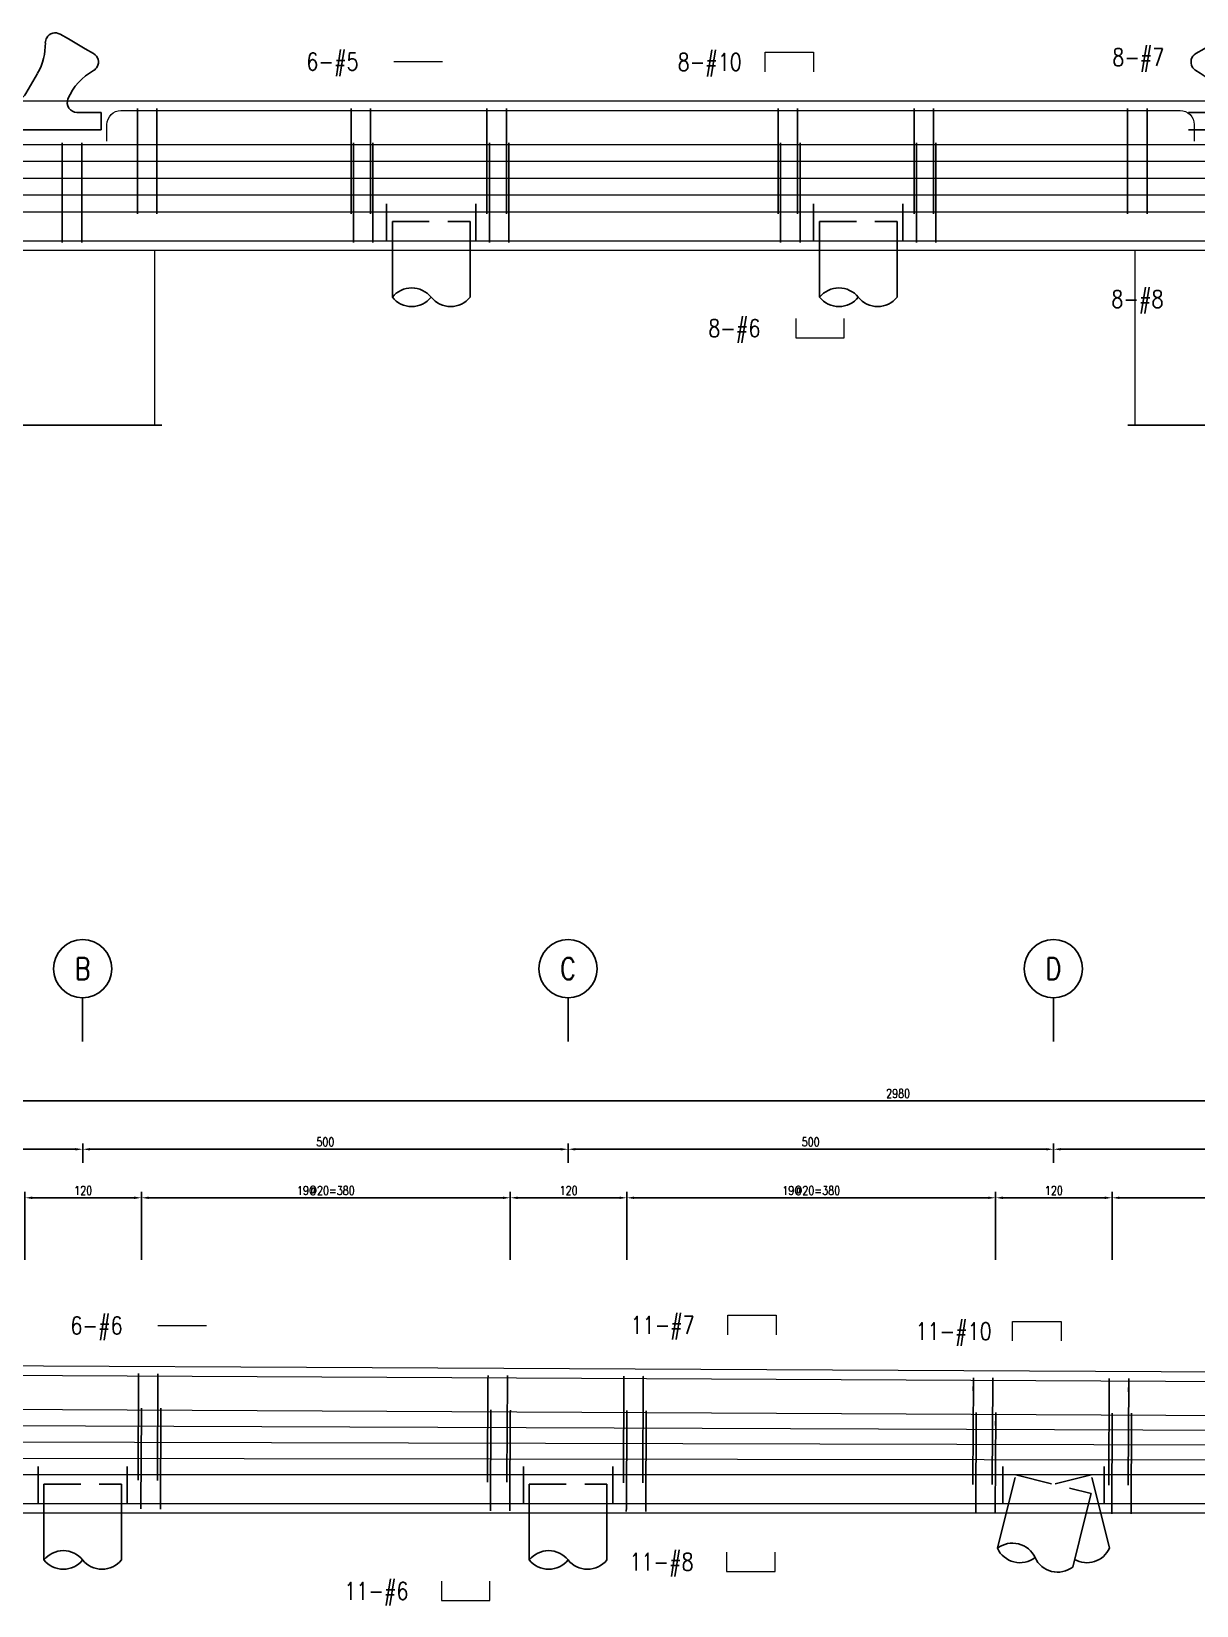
# Model space of a CAD drawing. Extents: x -4754 to 4976, y -19960 to 3841.
# Drawn here: x 332 to 1532, y -7895 to -6273 of the extents above; entities that cross this region are included whole.
import ezdxf
from ezdxf.enums import TextEntityAlignment as Align

# ---------------------------------------------------------------- set-up
doc = ezdxf.new("R2010")
doc.units = 0
doc.header["$LTSCALE"] = 3
doc.linetypes.add('DASHED', pattern=[19.05, 12.7, -6.35])
doc.layers.get('0').update_dxf_attribs({"linetype": 'CONTINUOUS'})
doc.layers.add('HB_0', color=7, linetype='CONTINUOUS', transparency=0.5)
for name, color, linetype in [('HB_DIM', 1, 'CONTINUOUS'), ('HB_TXT_CTEXT', 2, 'CONTINUOUS'), ('鋼筋', 3, 'CONTINUOUS')]:
    doc.layers.add(name, color=color, linetype=linetype)
doc.styles.get("Standard").update_dxf_attribs({"font": 'ROMANS.shx', "width": 0.8, "bigfont": 'chineset.shx'})
doc.dimstyles.new('30', dxfattribs={"dimscale": 3, "dimtxt": 3, "dimasz": 2.5, "dimexe": 2, "dimexo": 2, "dimgap": 1, "dimtad": 1, "dimdsep": 46, "dimtxsty": 'Standard', "dimcen": 0, "dimclrd": 256, "dimclre": 256, "dimclrt": 2, "dimadec": 0, "dimazin": 0, "dimtfac": 1, "dimtix": 1, "dimtmove": 2, "dimatfit": 3, "dimfxl": 1, "dimtolj": 1, "dimtzin": 0, "dimarcsym": 0})

# ---------------------------------------------------------------- blocks, each defined once
blk = doc.blocks.new('fender_bottom')
at = {"color": 1, "linetype": 'Continuous'}
blk.add_lwpolyline([(162.5, 0), (12.5, 0, 0.529473), (6.7, -8.6), (-6.7, 8.6, -0.532815), (-12.5, 0), (-162.5, 0)], format="xyb", dxfattribs=at)
blk = doc.blocks.new('fender_top_longitude')
at = {"color": 7, "linetype": 'Continuous'}
for p, q in [((-57.7, 98.7), (-66.3, 93.7)), ((66.3, 93.7), (57.7, 98.7)), ((-92.3, 78.7), (-83.7, 83.7)), ((-83.7, 83.7), (-66.3, 93.7)), ((83.7, 83.7), (66.3, 93.7)), ((92.3, 78.7), (83.7, 83.7)), ((-22.4, 37.5), (-34.4, 58.3)), ((34.4, 58.3), (22.4, 37.5)), ((-100, 18), (-75.1, 18)), ((0, 30), (-9.4, 30)), ((9.4, 30), (0, 30)), ((100, 18), (75.1, 18)), ((100, 0), (100, 18)), ((-35, 0), (-100, 0)), ((-35, 0), (35, 0)), ((35, 0), (100, 0))]:
    blk.add_line(p, q, dxfattribs=at)
for centre, radius, start, end in [((-52.7, 90), 10, 30, 120), ((52.7, 90), 10, 60, 150), ((-53.2, 89.6), 10.7, 1.3853, 30.3798), ((17.4, 88.6), 60, 178.7643, 210.2362), ((-17.4, 88.6), 60, 329.7638, 1.2357), ((53.2, 89.6), 10.7, 149.6202, 178.6147), ((-87.3, 70), 10, 120, 210), ((-86.7, 70.3), 10.7, 209.6202, 238.6147), ((87.3, 70), 10, 330, 60), ((86.7, 70.3), 10.7, 301.3853, 330.3798), ((-121.1, 8.6), 60, 22.8745, 61.2357), ((121.1, 8.6), 60, 118.7643, 157.1255), ((-9.4, 45), 15, 210, 270), ((9.4, 45), 15, 270, 330), ((-75.1, 28), 10, 270, 22.8745), ((75.1, 28), 10, 157.1255, 270)]:
    blk.add_arc(centre, radius, start, end, dxfattribs=at)
blk = doc.blocks.new('pile_vertical')
at = {"color": 252, "linetype": 'DASHED'}
for p, q in [((-46, 10), (-46, 50)), ((46, 10), (46, 50))]:
    blk.add_line(p, q, dxfattribs=at)
at = {"linetype": 'Continuous'}
for p, q in [((-40, -48.1), (-40, 0)), ((40, -48.1), (40, 0))]:
    blk.add_line(p, q, dxfattribs=at)
at = {"color": 252, "linetype": 'DASHED'}
blk.add_lwpolyline([(-40, 0), (-40, 30), (40, 30), (40, 0)], dxfattribs=at)
at = {"linetype": 'Continuous'}
for points in [[(-40, -48.1, -0.48), (0, -48.1, 0.48), (40, -48.1, 0.48)], [(-40, -48.1, 0.48), (0, -48.1, 0.48)]]:
    blk.add_lwpolyline(points, format="xyb", dxfattribs=at)
blk = doc.blocks.new('pile_racked_Transverse')
at = {"layer": 'HB_0', "color": 252, "linetype": 'DASHED'}
for p, q in [((-52.2, 10), (-52.2, 50)), ((52.2, 10), (52.2, 50))]:
    blk.add_line(p, q, dxfattribs=at)
at = {"layer": 'HB_0', "linetype": 'Continuous'}
for p, q in [((-57.7, -36), (-48.7, 0)), ((19.9, -55.4), (33.7, 0)), ((57.7, -36), (48.7, 0))]:
    blk.add_line(p, q, dxfattribs=at)
at = {"layer": 'HB_0', "color": 252, "linetype": 'DASHED'}
for points in [[(-48.7, 0), (-38.8, 39.7), (38.8, 20.3), (33.7, 0)], [(48.7, 0), (38.8, 39.7), (0, 30)]]:
    blk.add_lwpolyline(points, dxfattribs=at)
at = {"layer": 'HB_0', "linetype": 'Continuous'}
for points in [[(-57.7, -36, -0.48), (-18.9, -45.7, 0.48), (19.9, -55.4, 0.48)], [(-57.7, -36, 0.48), (-18.9, -45.7, 0.48)], [(57.7, -36, -0.439137), (21.8, -47.6, -0.439137)]]:
    blk.add_lwpolyline(points, format="xyb", dxfattribs=at)
blk = doc.blocks.new('line_guide')
at = {"color": 4, "linetype": 'Continuous'}
blk.add_line((0, 0), (0, -45), dxfattribs=at)
blk.add_circle((0, 30), 30, dxfattribs=at)
at = {"color": 4, "linetype": 'Continuous', "width": 0.8}
blk.add_attdef('A', text='', height=22.5, dxfattribs=at).set_placement((0, 30), align=Align.MIDDLE)
blk = doc.blocks.new('*D273')
at = {"layer": 'HB_DIM', "linetype": 'Continuous', "lineweight": -2}
for p, q in [((325.1, -7538.8), (325.1, -7468.8)), ((332.6, -7474.8), (437.6, -7474.8)), ((445.1, -7538.8), (445.1, -7468.8))]:
    blk.add_line(p, q, dxfattribs=at)
at = {"layer": 'HB_DIM'}
for points in [[(332.6, -7473.6), (332.6, -7476.1), (325.1, -7474.8)], [(437.6, -7476.1), (437.6, -7473.6), (445.1, -7474.8)]]:
    blk.add_solid(points, dxfattribs=at)
at = {"layer": 'HB_DIM', "color": 2, "linetype": 'Continuous', "insert": (385.1, -7467.3), "char_height": 9, "attachment_point": 5, "rotation": 0}
blk.add_mtext('\\A1;120', dxfattribs=at)
blk = doc.blocks.new('*D274')
at = {"layer": 'HB_DIM', "linetype": 'Continuous', "lineweight": -2}
for p, q in [((445.1, -7538.8), (445.1, -7468.8)), ((452.6, -7474.8), (817.6, -7474.8)), ((825.1, -7538.8), (825.1, -7468.8))]:
    blk.add_line(p, q, dxfattribs=at)
at = {"layer": 'HB_DIM'}
for points in [[(452.6, -7473.6), (452.6, -7476.1), (445.1, -7474.8)], [(817.6, -7476.1), (817.6, -7473.6), (825.1, -7474.8)]]:
    blk.add_solid(points, dxfattribs=at)
at = {"layer": 'HB_DIM', "color": 2, "linetype": 'Continuous', "insert": (635.1, -7467.3), "char_height": 9, "attachment_point": 5, "rotation": 0}
blk.add_mtext('\\A1;19@20=380', dxfattribs=at)
blk = doc.blocks.new('*D275')
at = {"layer": 'HB_DIM', "linetype": 'Continuous', "lineweight": -2}
for p, q in [((825.1, -7538.8), (825.1, -7468.8)), ((832.6, -7474.8), (937.6, -7474.8)), ((945.1, -7538.8), (945.1, -7468.8))]:
    blk.add_line(p, q, dxfattribs=at)
at = {"layer": 'HB_DIM'}
for points in [[(832.6, -7473.6), (832.6, -7476.1), (825.1, -7474.8)], [(937.6, -7476.1), (937.6, -7473.6), (945.1, -7474.8)]]:
    blk.add_solid(points, dxfattribs=at)
at = {"layer": 'HB_DIM', "color": 2, "linetype": 'Continuous', "insert": (885.1, -7467.3), "char_height": 9, "attachment_point": 5, "rotation": 0}
blk.add_mtext('\\A1;120', dxfattribs=at)
blk = doc.blocks.new('*D276')
at = {"layer": 'HB_DIM', "linetype": 'Continuous', "lineweight": -2}
for p, q in [((945.1, -7538.8), (945.1, -7468.8)), ((952.6, -7474.8), (1317.5, -7474.8)), ((1325, -7538.8), (1325, -7468.8))]:
    blk.add_line(p, q, dxfattribs=at)
at = {"layer": 'HB_DIM'}
for points in [[(952.6, -7473.6), (952.6, -7476.1), (945.1, -7474.8)], [(1317.5, -7476.1), (1317.5, -7473.6), (1325, -7474.8)]]:
    blk.add_solid(points, dxfattribs=at)
at = {"layer": 'HB_DIM', "color": 2, "linetype": 'Continuous', "insert": (1135.1, -7467.3), "char_height": 9, "attachment_point": 5, "rotation": 0}
blk.add_mtext('\\A1;19@20=380', dxfattribs=at)
blk = doc.blocks.new('*D277')
at = {"layer": 'HB_DIM', "linetype": 'Continuous', "lineweight": -2}
for p, q in [((1325, -7538.8), (1325, -7468.8)), ((1332.5, -7474.8), (1437.5, -7474.8)), ((1445, -7538.8), (1445, -7468.8))]:
    blk.add_line(p, q, dxfattribs=at)
at = {"layer": 'HB_DIM'}
for points in [[(1332.5, -7473.6), (1332.5, -7476.1), (1325, -7474.8)], [(1437.5, -7476.1), (1437.5, -7473.6), (1445, -7474.8)]]:
    blk.add_solid(points, dxfattribs=at)
at = {"layer": 'HB_DIM', "color": 2, "linetype": 'Continuous', "insert": (1385, -7467.3), "char_height": 9, "attachment_point": 5, "rotation": 0}
blk.add_mtext('\\A1;120', dxfattribs=at)
blk = doc.blocks.new('*D278')
at = {"layer": 'HB_DIM', "linetype": 'Continuous', "lineweight": -2}
for p, q in [((1445, -7538.8), (1445, -7468.8)), ((1452.5, -7474.8), (1817.5, -7474.8)), ((1825, -7538.8), (1825, -7468.8))]:
    blk.add_line(p, q, dxfattribs=at)
at = {"layer": 'HB_DIM'}
for points in [[(1452.5, -7473.6), (1452.5, -7476.1), (1445, -7474.8)], [(1817.5, -7476.1), (1817.5, -7473.6), (1825, -7474.8)]]:
    blk.add_solid(points, dxfattribs=at)
at = {"layer": 'HB_DIM', "color": 2, "linetype": 'Continuous', "insert": (1635, -7467.3), "char_height": 9, "attachment_point": 5, "rotation": 0}
blk.add_mtext('\\A1;19@20=380', dxfattribs=at)
blk = doc.blocks.new('*D284')
at = {"layer": 'HB_DIM', "linetype": 'Continuous', "lineweight": -2}
for p, q in [((-265.4, -7538.8), (-265.4, -7368.8)), ((-257.9, -7374.8), (2707.1, -7374.8)), ((2714.6, -7553.8), (2714.6, -7368.8))]:
    blk.add_line(p, q, dxfattribs=at)
at = {"layer": 'HB_DIM'}
for points in [[(-257.9, -7373.6), (-257.9, -7376.1), (-265.4, -7374.8)], [(2707.1, -7376.1), (2707.1, -7373.6), (2714.6, -7374.8)]]:
    blk.add_solid(points, dxfattribs=at)
at = {"layer": 'HB_DIM', "color": 2, "linetype": 'Continuous', "insert": (1224.6, -7367.3), "char_height": 9, "attachment_point": 5, "rotation": 0}
blk.add_mtext('\\A1;2980', dxfattribs=at)
blk = doc.blocks.new('*D286')
at = {"layer": 'HB_DIM', "linetype": 'Continuous', "lineweight": -2}
for p, q in [((-115.4, -7438.8), (-115.4, -7418.8)), ((-107.9, -7424.8), (377.1, -7424.8)), ((384.6, -7438.8), (384.6, -7418.8))]:
    blk.add_line(p, q, dxfattribs=at)
at = {"layer": 'HB_DIM'}
for points in [[(-107.9, -7423.6), (-107.9, -7426.1), (-115.4, -7424.8)], [(377.1, -7426.1), (377.1, -7423.6), (384.6, -7424.8)]]:
    blk.add_solid(points, dxfattribs=at)
at = {"layer": 'HB_DIM', "color": 2, "linetype": 'Continuous', "insert": (134.6, -7417.3), "char_height": 9, "attachment_point": 5, "rotation": 0}
blk.add_mtext('\\A1;500', dxfattribs=at)
blk = doc.blocks.new('*D287')
at = {"layer": 'HB_DIM', "linetype": 'Continuous', "lineweight": -2}
for p, q in [((384.6, -7438.8), (384.6, -7418.8)), ((392.1, -7424.8), (877.1, -7424.8)), ((884.6, -7438.8), (884.6, -7418.8))]:
    blk.add_line(p, q, dxfattribs=at)
at = {"layer": 'HB_DIM'}
for points in [[(392.1, -7423.6), (392.1, -7426.1), (384.6, -7424.8)], [(877.1, -7426.1), (877.1, -7423.6), (884.6, -7424.8)]]:
    blk.add_solid(points, dxfattribs=at)
at = {"layer": 'HB_DIM', "color": 2, "linetype": 'Continuous', "insert": (634.6, -7417.3), "char_height": 9, "attachment_point": 5, "rotation": 0}
blk.add_mtext('\\A1;500', dxfattribs=at)
blk = doc.blocks.new('*D288')
at = {"layer": 'HB_DIM', "linetype": 'Continuous', "lineweight": -2}
for p, q in [((884.6, -7438.8), (884.6, -7418.8)), ((892.1, -7424.8), (1377.1, -7424.8)), ((1384.6, -7438.8), (1384.6, -7418.8))]:
    blk.add_line(p, q, dxfattribs=at)
at = {"layer": 'HB_DIM'}
for points in [[(892.1, -7423.6), (892.1, -7426.1), (884.6, -7424.8)], [(1377.1, -7426.1), (1377.1, -7423.6), (1384.6, -7424.8)]]:
    blk.add_solid(points, dxfattribs=at)
at = {"layer": 'HB_DIM', "color": 2, "linetype": 'Continuous', "insert": (1134.6, -7417.3), "char_height": 9, "attachment_point": 5, "rotation": 0}
blk.add_mtext('\\A1;500', dxfattribs=at)
blk = doc.blocks.new('*D289')
at = {"layer": 'HB_DIM', "linetype": 'Continuous', "lineweight": -2}
for p, q in [((1384.6, -7438.8), (1384.6, -7418.8)), ((1392.1, -7424.8), (1877.1, -7424.8)), ((1884.6, -7438.8), (1884.6, -7418.8))]:
    blk.add_line(p, q, dxfattribs=at)
at = {"layer": 'HB_DIM'}
for points in [[(1392.1, -7423.6), (1392.1, -7426.1), (1384.6, -7424.8)], [(1877.1, -7426.1), (1877.1, -7423.6), (1884.6, -7424.8)]]:
    blk.add_solid(points, dxfattribs=at)
at = {"layer": 'HB_DIM', "color": 2, "linetype": 'Continuous', "insert": (1634.6, -7417.3), "char_height": 9, "attachment_point": 5, "rotation": 0}
blk.add_mtext('\\A1;500', dxfattribs=at)

msp = doc.modelspace()

# ---------------------------------------------------------------- linework, layer by layer
at = {"layer": 'HB_0', "lineweight": 5}
for p, q in [((458.573, -6499.047), (458.573, -6679.047)), ((1468.573, -6499.047), (1468.573, -6679.047))]:
    msp.add_line(p, q, dxfattribs=at)
for points in [[(-265.427, -6499.047), (-265.427, -6344.802), (3931.573, -6344.802), (3931.573, -6499.047), (-265.427, -6499.047)], [(-265.427, -7799.802), (-265.427, -7644.802), (2714.573, -7659.802), (2714.573, -7799.802), (-265.427, -7799.802)]]:
    msp.add_lwpolyline(points, dxfattribs=at)
at = {"layer": 'HB_DIM', "color": 1, "linetype": 'Continuous'}
for points in [[(587.173, -6424.424, 0, 1.25, 0), (587.173, -6409.424, 0, 0, 0), (587.173, -6304.424, 0, 0, 0), (605.173, -6304.424, 0, 0, 0)], [(587.173, -6441.735, 0, 1.25, 0), (587.173, -6426.735, 0, 0, 0), (587.173, -6304.424, 0, 0, 0), (605.173, -6304.424, 0, 0, 0)], [(587.173, -6407.113, 0, 1.25, 0), (587.173, -6392.113, 0, 0, 0), (587.173, -6304.424, 0, 0, 0), (605.173, -6304.424, 0, 0, 0)], [(969.573, -6354.802, 0, 1.25, 0), (969.573, -6339.802, 0, 0, 0), (969.573, -6304.802, 0, 0, 0), (987.573, -6304.802, 0, 0, 0)], [(1417.327, -6389.802, 0, 1.25, 0), (1417.327, -6374.802, 0, 0, 0), (1417.327, -6299.802, 0, 0, 0), (1435.327, -6299.802, 0, 0, 0)], [(1416.351, -6459.047, 0, 1.25, 0), (1416.351, -6474.047, 0, 0, 0), (1416.351, -6549.047, 0, 0, 0), (1434.351, -6549.047, 0, 0, 0)], [(1001.147, -6489.047, 0, 1.25, 0), (1001.147, -6504.047, 0, 0, 0), (1001.147, -6579.047, 0, 0, 0), (1019.147, -6579.047, 0, 0, 0)], [(344.142, -7726.359, 0, 1.25, 0), (344.142, -7711.359, 0, 0, 0), (344.142, -7606.359, 0, 0, 0), (362.142, -7606.359, 0, 0, 0)], [(344.142, -7743.104, 0, 1.25, 0), (344.142, -7728.104, 0, 0, 0), (344.142, -7606.359, 0, 0, 0), (362.142, -7606.359, 0, 0, 0)], [(344.142, -7709.614, 0, 1.25, 0), (344.142, -7694.614, 0, 0, 0), (344.142, -7606.359, 0, 0, 0), (362.142, -7606.359, 0, 0, 0)], [(931.051, -7695.823, 0, 1.25, 0), (931.051, -7680.823, 0, 0, 0), (931.051, -7605.823, 0, 0, 0), (949.051, -7605.823, 0, 0, 0)], [(1224.523, -7662.301, 0, 1.25, 0), (1224.523, -7647.301, 0, 0, 0), (1224.523, -7612.301, 0, 0, 0), (1242.523, -7612.301, 0, 0, 0)], [(929.798, -7759.808, 0, 1.25, 0), (929.798, -7774.808, 0, 0, 0), (929.798, -7849.808, 0, 0, 0), (947.798, -7849.808, 0, 0, 0)], [(636.132, -7789.826, 0, 1.25, 0), (636.132, -7804.826, 0, 0, 0), (636.132, -7879.826, 0, 0, 0), (654.132, -7879.826, 0, 0, 0)]]:
    msp.add_lwpolyline(points, format="xyseb", dxfattribs=at)
at = {"layer": 'HB_TXT_CTEXT', "lineweight": 5}
for p, q in [((705.173, -6304.424, 50), (755.173, -6304.424, 50)), ((462.142, -7606.359, 84.5), (512.142, -7606.359, 84.5))]:
    msp.add_line(p, q, dxfattribs=at)
for points in [[(1087.573, -6314.802, -38), (1087.573, -6294.802, -38), (1137.573, -6294.802, -38), (1137.573, -6314.802, -38)], [(1119.147, -6569.047, -50), (1119.147, -6589.047, -50), (1169.147, -6589.047, -50), (1169.147, -6569.047, -50)], [(1049.051, -7615.823, -84.5), (1049.051, -7595.823, -84.5), (1099.051, -7595.823, -84.5), (1099.051, -7615.823, -84.5)], [(1342.523, -7622.301, -84.5), (1342.523, -7602.301, -84.5), (1392.523, -7602.301, -84.5), (1392.523, -7622.301, -84.5)], [(1047.798, -7839.808, -84.5), (1047.798, -7859.808, -84.5), (1097.798, -7859.808, -84.5), (1097.798, -7839.808, -84.5)], [(754.132, -7869.826, -84.5), (754.132, -7889.826, -84.5), (804.132, -7889.826, -84.5), (804.132, -7869.826, -84.5)]]:
    msp.add_polyline3d(points, dxfattribs=at)
at = {"layer": '鋼筋', "lineweight": 5}
for p, q in [((424.063, -6354.802, -38), (1515.083, -6354.802, -38)), ((424.063, -6354.802, -27.143), (1515.083, -6354.802, -27.143)), ((424.063, -6354.802, -16.286), (1515.083, -6354.802, -16.286)), ((424.063, -6354.802, -5.429), (1515.083, -6354.802, -5.429)), ((424.063, -6354.802, 5.429), (1515.083, -6354.802, 5.429)), ((424.063, -6354.802, 16.286), (1515.083, -6354.802, 16.286)), ((424.063, -6354.802, 27.143), (1515.083, -6354.802, 27.143)), ((424.063, -6354.802, 38), (1515.083, -6354.802, 38)), ((441.033, -6363.352, 33.895), (441.033, -6355.732, 33.895)), ((441.033, -6355.732, 40.245), (441.033, -6458.117, 40.245)), ((441.033, -6458.117, -40.245), (441.033, -6355.732, -40.245)), ((441.033, -6355.732, -33.895), (441.033, -6363.352, -33.895)), ((461.033, -6363.352, 33.895), (461.033, -6355.732, 33.895)), ((461.033, -6355.732, 40.245), (461.033, -6458.117, 40.245)), ((461.033, -6458.117, -40.245), (461.033, -6355.732, -40.245)), ((461.033, -6355.732, -33.895), (461.033, -6363.352, -33.895)), ((661.033, -6363.352, 33.895), (661.033, -6355.732, 33.895)), ((661.033, -6355.732, 40.245), (661.033, -6458.117, 40.245)), ((661.033, -6458.117, -40.245), (661.033, -6355.732, -40.245)), ((661.033, -6355.732, -33.895), (661.033, -6363.352, -33.895)), ((681.033, -6363.352, 33.895), (681.033, -6355.732, 33.895)), ((681.033, -6355.732, 40.245), (681.033, -6458.117, 40.245)), ((681.033, -6458.117, -40.245), (681.033, -6355.732, -40.245)), ((681.033, -6355.732, -33.895), (681.033, -6363.352, -33.895)), ((801.033, -6363.352, 33.895), (801.033, -6355.732, 33.895)), ((801.033, -6355.732, 40.245), (801.033, -6458.117, 40.245)), ((801.033, -6458.117, -40.245), (801.033, -6355.732, -40.245)), ((801.033, -6355.732, -33.895), (801.033, -6363.352, -33.895)), ((821.033, -6363.352, 33.895), (821.033, -6355.732, 33.895)), ((821.033, -6355.732, 40.245), (821.033, -6458.117, 40.245)), ((821.033, -6458.117, -40.245), (821.033, -6355.732, -40.245)), ((821.033, -6355.732, -33.895), (821.033, -6363.352, -33.895)), ((1101.033, -6363.352, 33.895), (1101.033, -6355.732, 33.895)), ((1101.033, -6355.732, 40.245), (1101.033, -6458.117, 40.245)), ((1101.033, -6458.117, -40.245), (1101.033, -6355.732, -40.245)), ((1101.033, -6355.732, -33.895), (1101.033, -6363.352, -33.895)), ((1121.033, -6363.352, 33.895), (1121.033, -6355.732, 33.895)), ((1121.033, -6355.732, 40.245), (1121.033, -6458.117, 40.245)), ((1121.033, -6458.117, -40.245), (1121.033, -6355.732, -40.245)), ((1121.033, -6355.732, -33.895), (1121.033, -6363.352, -33.895)), ((1241.033, -6363.352, 33.895), (1241.033, -6355.732, 33.895)), ((1241.033, -6355.732, 40.245), (1241.033, -6458.117, 40.245)), ((1241.033, -6458.117, -40.245), (1241.033, -6355.732, -40.245)), ((1241.033, -6355.732, -33.895), (1241.033, -6363.352, -33.895)), ((1261.033, -6363.352, 33.895), (1261.033, -6355.732, 33.895)), ((1261.033, -6355.732, 40.245), (1261.033, -6458.117, 40.245)), ((1261.033, -6458.117, -40.245), (1261.033, -6355.732, -40.245)), ((1261.033, -6355.732, -33.895), (1261.033, -6363.352, -33.895)), ((1461.033, -6363.352, 33.895), (1461.033, -6355.732, 33.895)), ((1461.033, -6355.732, 40.245), (1461.033, -6458.117, 40.245)), ((1461.033, -6458.117, -40.245), (1461.033, -6355.732, -40.245)), ((1461.033, -6355.732, -33.895), (1461.033, -6363.352, -33.895)), ((1481.033, -6363.352, 33.895), (1481.033, -6355.732, 33.895)), ((1481.033, -6355.732, 40.245), (1481.033, -6458.117, 40.245)), ((1481.033, -6458.117, -40.245), (1481.033, -6355.732, -40.245)), ((1481.033, -6355.732, -33.895), (1481.033, -6363.352, -33.895)), ((409.573, -6386.412, -38), (409.573, -6369.292, -38)), ((409.573, -6386.412, -27.143), (409.573, -6369.292, -27.143)), ((409.573, -6386.412, -16.286), (409.573, -6369.292, -16.286)), ((409.573, -6386.412, -5.429), (409.573, -6369.292, -5.429)), ((409.573, -6386.412, 5.429), (409.573, -6369.292, 5.429)), ((409.573, -6386.412, 16.286), (409.573, -6369.292, 16.286)), ((409.573, -6386.412, 27.143), (409.573, -6369.292, 27.143)), ((409.573, -6386.412, 38), (409.573, -6369.292, 38)), ((1529.573, -6369.292, -38), (1529.573, -6386.412, -38)), ((1529.573, -6369.292, -27.143), (1529.573, -6386.412, -27.143)), ((1529.573, -6369.292, -16.286), (1529.573, -6386.412, -16.286)), ((1529.573, -6369.292, -5.429), (1529.573, -6386.412, -5.429)), ((1529.573, -6369.292, 5.429), (1529.573, -6386.412, 5.429)), ((1529.573, -6369.292, 16.286), (1529.573, -6386.412, 16.286)), ((1529.573, -6369.292, 27.143), (1529.573, -6386.412, 27.143)), ((1529.573, -6369.292, 38), (1529.573, -6386.412, 38)), ((-245.657, -6389.802, -50), (3911.803, -6389.802, -50)), ((-245.657, -6389.802, -35.714), (3911.803, -6389.802, -35.714)), ((-245.657, -6389.802, -21.429), (3911.803, -6389.802, -21.429)), ((-245.657, -6389.802, -7.143), (3911.803, -6389.802, -7.143)), ((-245.657, -6389.802, 7.143), (3911.803, -6389.802, 7.143)), ((-245.657, -6389.802, 21.429), (3911.803, -6389.802, 21.429)), ((-245.657, -6389.802, 35.714), (3911.803, -6389.802, 35.714)), ((-245.657, -6389.802, 50), (3911.803, -6389.802, 50)), ((363.573, -6398.852, 45.395), (363.573, -6391.232, 45.395)), ((363.573, -6391.232, 51.745), (363.573, -6487.617, 51.745)), ((363.573, -6487.617, -51.745), (363.573, -6391.232, -51.745)), ((363.573, -6391.232, -45.395), (363.573, -6398.852, -45.395)), ((383.573, -6398.852, 45.395), (383.573, -6391.232, 45.395)), ((383.573, -6391.232, 51.745), (383.573, -6487.617, 51.745)), ((383.573, -6487.617, -51.745), (383.573, -6391.232, -51.745)), ((383.573, -6391.232, -45.395), (383.573, -6398.852, -45.395)), ((663.573, -6398.852, 45.395), (663.573, -6391.232, 45.395)), ((663.573, -6391.232, 51.745), (663.573, -6487.617, 51.745)), ((663.573, -6487.617, -51.745), (663.573, -6391.232, -51.745)), ((663.573, -6391.232, -45.395), (663.573, -6398.852, -45.395)), ((683.573, -6398.852, 45.395), (683.573, -6391.232, 45.395)), ((683.573, -6391.232, 51.745), (683.573, -6487.617, 51.745)), ((683.573, -6487.617, -51.745), (683.573, -6391.232, -51.745)), ((683.573, -6391.232, -45.395), (683.573, -6398.852, -45.395)), ((803.573, -6398.852, 45.395), (803.573, -6391.232, 45.395)), ((803.573, -6391.232, 51.745), (803.573, -6487.617, 51.745)), ((803.573, -6487.617, -51.745), (803.573, -6391.232, -51.745)), ((803.573, -6391.232, -45.395), (803.573, -6398.852, -45.395)), ((823.573, -6398.852, 45.395), (823.573, -6391.232, 45.395)), ((823.573, -6391.232, 51.745), (823.573, -6487.617, 51.745)), ((823.573, -6487.617, -51.745), (823.573, -6391.232, -51.745)), ((823.573, -6391.232, -45.395), (823.573, -6398.852, -45.395)), ((1103.573, -6398.852, 45.395), (1103.573, -6391.232, 45.395)), ((1103.573, -6391.232, 51.745), (1103.573, -6487.617, 51.745)), ((1103.573, -6487.617, -51.745), (1103.573, -6391.232, -51.745)), ((1103.573, -6391.232, -45.395), (1103.573, -6398.852, -45.395)), ((1123.573, -6398.852, 45.395), (1123.573, -6391.232, 45.395)), ((1123.573, -6391.232, 51.745), (1123.573, -6487.617, 51.745)), ((1123.573, -6487.617, -51.745), (1123.573, -6391.232, -51.745)), ((1123.573, -6391.232, -45.395), (1123.573, -6398.852, -45.395)), ((1243.573, -6398.852, 45.395), (1243.573, -6391.232, 45.395)), ((1243.573, -6391.232, 51.745), (1243.573, -6487.617, 51.745)), ((1243.573, -6487.617, -51.745), (1243.573, -6391.232, -51.745)), ((1243.573, -6391.232, -45.395), (1243.573, -6398.852, -45.395)), ((1263.573, -6398.852, 45.395), (1263.573, -6391.232, 45.395)), ((1263.573, -6391.232, 51.745), (1263.573, -6487.617, 51.745)), ((1263.573, -6487.617, -51.745), (1263.573, -6391.232, -51.745)), ((1263.573, -6391.232, -45.395), (1263.573, -6398.852, -45.395)), ((-243.427, -6407.113, -50), (3909.573, -6407.113, -50)), ((-243.427, -6407.113, 50), (3909.573, -6407.113, 50)), ((-243.427, -6424.424, -50), (3909.573, -6424.424, -50)), ((-243.427, -6424.424, 50), (3909.573, -6424.424, 50)), ((-243.427, -6441.735, -50), (3909.573, -6441.735, -50)), ((-243.427, -6441.735, 50), (3909.573, -6441.735, 50)), ((-250.537, -6459.047, -50), (3916.683, -6459.047, -50)), ((-250.537, -6459.047, -35.714), (3916.683, -6459.047, -35.714)), ((-250.537, -6459.047, -21.429), (3916.683, -6459.047, -21.429)), ((-250.537, -6459.047, -7.143), (3916.683, -6459.047, -7.143)), ((-250.537, -6459.047, 7.143), (3916.683, -6459.047, 7.143)), ((-250.537, -6459.047, 21.429), (3916.683, -6459.047, 21.429)), ((-250.537, -6459.047, 35.714), (3916.683, -6459.047, 35.714)), ((-250.537, -6459.047, 50), (3916.683, -6459.047, 50)), ((441.033, -6461.292, 37.07), (441.033, -6461.292, -37.07)), ((461.033, -6461.292, 37.07), (461.033, -6461.292, -37.07)), ((661.033, -6461.292, 37.07), (661.033, -6461.292, -37.07)), ((681.033, -6461.292, 37.07), (681.033, -6461.292, -37.07)), ((801.033, -6461.292, 37.07), (801.033, -6461.292, -37.07)), ((821.033, -6461.292, 37.07), (821.033, -6461.292, -37.07)), ((1101.033, -6461.292, 37.07), (1101.033, -6461.292, -37.07)), ((1121.033, -6461.292, 37.07), (1121.033, -6461.292, -37.07)), ((1241.033, -6461.292, 37.07), (1241.033, -6461.292, -37.07)), ((1261.033, -6461.292, 37.07), (1261.033, -6461.292, -37.07)), ((1461.033, -6461.292, 37.07), (1461.033, -6461.292, -37.07)), ((1481.033, -6461.292, 37.07), (1481.033, -6461.292, -37.07)), ((-246.742, -6489.047, -50), (3912.888, -6489.047, -50)), ((-246.742, -6489.047, -35.714), (3912.888, -6489.047, -35.714)), ((-246.742, -6489.047, -21.429), (3912.888, -6489.047, -21.429)), ((-246.742, -6489.047, -7.143), (3912.888, -6489.047, -7.143)), ((-246.742, -6489.047, 7.143), (3912.888, -6489.047, 7.143)), ((-246.742, -6489.047, 21.429), (3912.888, -6489.047, 21.429)), ((-246.742, -6489.047, 35.714), (3912.888, -6489.047, 35.714)), ((-246.742, -6489.047, 50), (3912.888, -6489.047, 50)), ((363.573, -6490.792, 48.57), (363.573, -6490.792, -48.57)), ((383.573, -6490.792, 48.57), (383.573, -6490.792, -48.57)), ((663.573, -6490.792, 48.57), (663.573, -6490.792, -48.57)), ((683.573, -6490.792, 48.57), (683.573, -6490.792, -48.57)), ((803.573, -6490.792, 48.57), (803.573, -6490.792, -48.57)), ((823.573, -6490.792, 48.57), (823.573, -6490.792, -48.57)), ((1103.573, -6490.792, 48.57), (1103.573, -6490.792, -48.57)), ((1123.573, -6490.792, 48.57), (1123.573, -6490.792, -48.57)), ((1243.573, -6490.792, 48.57), (1243.573, -6490.792, -48.57)), ((1263.573, -6490.792, 48.57), (1263.573, -6490.792, -48.57)), ((-244.987, -7654.905, -84.5), (2694.033, -7669.698, -84.5)), ((-244.987, -7654.905, -68.8), (2694.033, -7669.698, -68.8)), ((-244.987, -7654.905, -53.1), (2694.033, -7669.698, -53.1)), ((-244.987, -7654.905, -37.4), (2694.033, -7669.698, -37.4)), ((-244.987, -7654.905, -21.7), (2694.033, -7669.698, -21.7)), ((-244.987, -7654.905, -6), (2694.033, -7669.698, -6)), ((-244.987, -7654.905, 9.7), (2694.033, -7669.698, 9.7)), ((-244.987, -7654.905, 25.4), (2694.033, -7669.698, 25.4)), ((-244.987, -7654.905, 41.1), (2694.033, -7669.698, 41.1)), ((-244.987, -7654.905, 56.8), (2694.033, -7669.698, 56.8)), ((-244.987, -7654.905, 72.5), (2694.033, -7669.698, 72.5)), ((442.106, -7659.961, 80.905), (441.594, -7761.821, 80.905)), ((441.594, -7761.821, -80.905), (442.106, -7659.961, -80.905)), ((442.058, -7669.501, 72.955), (442.106, -7659.961, 72.955)), ((442.106, -7659.961, -72.955), (442.058, -7669.501, -72.955)), ((462.106, -7660.062, 80.905), (461.593, -7761.921, 80.905)), ((461.593, -7761.921, -80.905), (462.106, -7660.062, -80.905)), ((462.058, -7669.602, 72.955), (462.106, -7660.062, 72.955)), ((462.106, -7660.062, -72.955), (462.058, -7669.602, -72.955)), ((802.102, -7661.773, 80.905), (801.589, -7763.633, 80.905)), ((801.589, -7763.633, -80.905), (802.102, -7661.773, -80.905)), ((802.054, -7671.313, 72.955), (802.102, -7661.773, 72.955)), ((802.102, -7661.773, -72.955), (802.054, -7671.313, -72.955)), ((822.101, -7661.874, 80.905), (821.589, -7763.733, 80.905)), ((821.589, -7763.733, -80.905), (822.101, -7661.874, -80.905)), ((822.053, -7671.414, 72.955), (822.101, -7661.874, 72.955)), ((822.101, -7661.874, -72.955), (822.053, -7671.414, -72.955)), ((942.1, -7662.478, 80.905), (941.587, -7764.337, 80.905)), ((941.587, -7764.337, -80.905), (942.1, -7662.478, -80.905)), ((942.052, -7672.018, 72.955), (942.1, -7662.478, 72.955)), ((942.1, -7662.478, -72.955), (942.052, -7672.018, -72.955)), ((962.1, -7662.579, 80.905), (961.587, -7764.438, 80.905)), ((961.587, -7764.438, -80.905), (962.1, -7662.579, -80.905)), ((962.052, -7672.119, 72.955), (962.1, -7662.579, 72.955)), ((962.1, -7662.579, -72.955), (962.052, -7672.119, -72.955)), ((1302.095, -7664.29, 80.905), (1301.583, -7766.149, 80.905)), ((1301.583, -7766.149, -80.905), (1302.095, -7664.29, -80.905)), ((1302.047, -7673.83, 72.955), (1302.095, -7664.29, 72.955)), ((1302.095, -7664.29, -72.955), (1302.047, -7673.83, -72.955)), ((1322.095, -7664.391, 80.905), (1321.582, -7766.25, 80.905)), ((1321.582, -7766.25, -80.905), (1322.095, -7664.391, -80.905)), ((1322.047, -7673.931, 72.955), (1322.095, -7664.391, 72.955)), ((1322.095, -7664.391, -72.955), (1322.047, -7673.931, -72.955)), ((1442.094, -7664.995, 80.905), (1441.581, -7766.854, 80.905)), ((1441.581, -7766.854, -80.905), (1442.094, -7664.995, -80.905)), ((1442.046, -7674.535, 72.955), (1442.094, -7664.995, 72.955)), ((1442.094, -7664.995, -72.955), (1442.046, -7674.535, -72.955)), ((1462.093, -7665.095, 80.905), (1461.581, -7766.955, 80.905)), ((1461.581, -7766.955, -80.905), (1462.093, -7665.095, -80.905)), ((1462.045, -7674.635, 72.955), (1462.093, -7665.095, 72.955)), ((1462.093, -7665.095, -72.955), (1462.045, -7674.635, -72.955)), ((-245.103, -7689.902, -84.5), (2695.282, -7704.703, -84.5)), ((-245.103, -7689.902, -67.6), (2695.282, -7704.703, -67.6)), ((-245.103, -7689.902, -50.7), (2695.282, -7704.703, -50.7)), ((-245.103, -7689.902, -33.8), (2695.282, -7704.703, -33.8)), ((-245.103, -7689.902, -16.9), (2695.282, -7704.703, -16.9)), ((-245.103, -7689.902), (2695.282, -7704.703)), ((-245.103, -7689.902, 16.9), (2695.282, -7704.703, 16.9)), ((-245.103, -7689.902, 33.8), (2695.282, -7704.703, 33.8)), ((-245.103, -7689.902, 50.7), (2695.282, -7704.703, 50.7)), ((-245.103, -7689.902, 67.6), (2695.282, -7704.703, 67.6)), ((-245.103, -7689.902, 84.5), (2695.282, -7704.703, 84.5)), ((445.107, -7695.508, 86.405), (444.625, -7791.366, 86.405)), ((444.625, -7791.366, -86.405), (445.107, -7695.508, -86.405)), ((445.059, -7705.048, 78.455), (445.107, -7695.508, 78.455)), ((445.107, -7695.508, -78.455), (445.059, -7705.048, -78.455)), ((465.107, -7695.609, 86.405), (464.625, -7791.467, 86.405)), ((464.625, -7791.467, -86.405), (465.107, -7695.609, -86.405)), ((465.059, -7705.149, 78.455), (465.107, -7695.609, 78.455)), ((465.107, -7695.609, -78.455), (465.059, -7705.149, -78.455)), ((805.103, -7697.321, 86.405), (804.62, -7793.178, 86.405)), ((804.62, -7793.178, -86.405), (805.103, -7697.321, -86.405)), ((805.055, -7706.86, 78.455), (805.103, -7697.321, 78.455)), ((805.103, -7697.321, -78.455), (805.055, -7706.86, -78.455)), ((825.103, -7697.421, 86.405), (824.62, -7793.279, 86.405)), ((824.62, -7793.279, -86.405), (825.103, -7697.421, -86.405)), ((825.055, -7706.961, 78.455), (825.103, -7697.421, 78.455)), ((825.103, -7697.421, -78.455), (825.055, -7706.961, -78.455)), ((945.101, -7698.025, 86.405), (944.619, -7793.883, 86.405)), ((944.619, -7793.883, -86.405), (945.101, -7698.025, -86.405)), ((945.053, -7707.565, 78.455), (945.101, -7698.025, 78.455)), ((945.101, -7698.025, -78.455), (945.053, -7707.565, -78.455)), ((965.101, -7698.126, 86.405), (964.618, -7793.983, 86.405)), ((964.618, -7793.983, -86.405), (965.101, -7698.126, -86.405)), ((965.053, -7707.666, 78.455), (965.101, -7698.126, 78.455)), ((965.101, -7698.126, -78.455), (965.053, -7707.666, -78.455)), ((1305.096, -7699.837, 86.405), (1304.614, -7795.695, 86.405)), ((1304.614, -7795.695, -86.405), (1305.096, -7699.837, -86.405)), ((1305.048, -7709.377, 78.455), (1305.096, -7699.837, 78.455)), ((1305.096, -7699.837, -78.455), (1305.048, -7709.377, -78.455)), ((1325.096, -7699.938, 86.405), (1324.614, -7795.795, 86.405)), ((1324.614, -7795.795, -86.405), (1325.096, -7699.938, -86.405)), ((1325.048, -7709.478, 78.455), (1325.096, -7699.938, 78.455)), ((1325.096, -7699.938, -78.455), (1325.048, -7709.478, -78.455)), ((1445.095, -7700.542, 86.405), (1444.612, -7796.4, 86.405)), ((1444.612, -7796.4, -86.405), (1445.095, -7700.542, -86.405)), ((1445.047, -7710.082, 78.455), (1445.095, -7700.542, 78.455)), ((1445.095, -7700.542, -78.455), (1445.047, -7710.082, -78.455)), ((1465.094, -7700.643, 86.405), (1464.612, -7796.5, 86.405)), ((1464.612, -7796.5, -86.405), (1465.094, -7700.643, -86.405)), ((1465.046, -7710.183, 78.455), (1465.094, -7700.643, 78.455)), ((1465.094, -7700.643, -78.455), (1465.046, -7710.183, -78.455)), ((-242.961, -7707.406, -84.5), (2692.983, -7718.449, -84.5)), ((-242.961, -7707.406, 84.5), (2692.983, -7718.449, 84.5)), ((-243.049, -7724.898, -84.5), (2692.906, -7732.206, -84.5)), ((-243.049, -7724.898, 84.5), (2692.906, -7732.206, 84.5)), ((-243.137, -7742.39, -84.5), (2692.825, -7745.964, -84.5)), ((-243.137, -7742.39, 84.5), (2692.825, -7745.964, 84.5)), ((-250.29, -7759.832, -84.5), (2699.93, -7759.772, -84.5)), ((-250.29, -7759.832, -67.6), (2699.93, -7759.772, -67.6)), ((-250.29, -7759.832, -50.7), (2699.93, -7759.772, -50.7)), ((-250.29, -7759.832, -33.8), (2699.93, -7759.772, -33.8)), ((-250.29, -7759.832, -16.9), (2699.93, -7759.772, -16.9)), ((-250.29, -7759.832), (2699.93, -7759.772)), ((-250.29, -7759.832, 16.9), (2699.93, -7759.772, 16.9)), ((-250.29, -7759.832, 33.8), (2699.93, -7759.772, 33.8)), ((-250.29, -7759.832, 50.7), (2699.93, -7759.772, 50.7)), ((-250.29, -7759.832, 67.6), (2699.93, -7759.772, 67.6)), ((-250.29, -7759.832, 84.5), (2699.93, -7759.772, 84.5)), ((441.574, -7765.796, 76.93), (441.574, -7765.796, -76.93)), ((461.573, -7765.896, 76.93), (461.573, -7765.896, -76.93)), ((801.569, -7767.608, 76.93), (801.569, -7767.608, -76.93)), ((821.569, -7767.708, 76.93), (821.569, -7767.708, -76.93)), ((941.567, -7768.312, 76.93), (941.567, -7768.312, -76.93)), ((961.567, -7768.413, 76.93), (961.567, -7768.413, -76.93)), ((1301.563, -7770.124, 76.93), (1301.563, -7770.124, -76.93)), ((1321.562, -7770.225, 76.93), (1321.562, -7770.225, -76.93)), ((1441.561, -7770.829, 76.93), (1441.561, -7770.829, -76.93)), ((1461.561, -7770.93, 76.93), (1461.561, -7770.93, -76.93)), ((-246.657, -7789.862, -84.5), (2695.973, -7789.742, -84.5)), ((-246.657, -7789.862, -67.6), (2695.973, -7789.742, -67.6)), ((-246.657, -7789.862, -50.7), (2695.973, -7789.742, -50.7)), ((-246.657, -7789.862, -33.8), (2695.973, -7789.742, -33.8)), ((-246.657, -7789.862, -16.9), (2695.973, -7789.742, -16.9)), ((-246.657, -7789.862), (2695.973, -7789.742)), ((-246.657, -7789.862, 16.9), (2695.973, -7789.742, 16.9)), ((-246.657, -7789.862, 33.8), (2695.973, -7789.742, 33.8)), ((-246.657, -7789.862, 50.7), (2695.973, -7789.742, 50.7)), ((-246.657, -7789.862, 67.6), (2695.973, -7789.742, 67.6)), ((-246.657, -7789.862, 84.5), (2695.973, -7789.742, 84.5)), ((444.605, -7795.341, 82.43), (444.605, -7795.341, -82.43)), ((464.605, -7795.442, 82.43), (464.605, -7795.442, -82.43)), ((804.6, -7797.153, 82.43), (804.6, -7797.153, -82.43)), ((824.6, -7797.254, 82.43), (824.6, -7797.254, -82.43)), ((944.599, -7797.858, 82.43), (944.599, -7797.858, -82.43)), ((964.598, -7797.958, 82.43), (964.598, -7797.958, -82.43)), ((1304.594, -7799.67, 82.43), (1304.594, -7799.67, -82.43)), ((1324.594, -7799.77, 82.43), (1324.594, -7799.77, -82.43)), ((1444.592, -7800.374, 82.43), (1444.592, -7800.374, -82.43)), ((1464.592, -7800.475, 82.43), (1464.592, -7800.475, -82.43))]:
    msp.add_line(p, q, dxfattribs=at)
at = {"layer": '鋼筋', "lineweight": 5, "extrusion": (0, 0, -1)}
for centre, start, end in [((-424.063, -6369.292, 38), 0, 90), ((-424.063, -6369.292, 27.143), 0, 90), ((-424.063, -6369.292, 16.286), 0, 90), ((-424.063, -6369.292, 5.429), 0, 90), ((-424.063, -6369.292, -5.429), 0, 90), ((-424.063, -6369.292, -16.286), 0, 90), ((-424.063, -6369.292, -27.143), 0, 90), ((-424.063, -6369.292, -38), 0, 90), ((-1515.083, -6369.292, 38), 90, 180), ((-1515.083, -6369.292, 27.143), 90, 180), ((-1515.083, -6369.292, 16.286), 90, 180), ((-1515.083, -6369.292, 5.429), 90, 180), ((-1515.083, -6369.292, -5.429), 90, 180), ((-1515.083, -6369.292, -16.286), 90, 180), ((-1515.083, -6369.292, -27.143), 90, 180), ((-1515.083, -6369.292, -38), 90, 180)]:
    msp.add_arc(centre, 14.49, start, end, dxfattribs=at)
at = {"layer": '鋼筋', "lineweight": 5, "extrusion": (1, -2.44929e-16, 0)}
for centre, start, end in [((-6355.732, 37.07, 441.033), 270, 90), ((-6355.732, -37.07, 441.033), 270, 90), ((-6355.732, 37.07, 461.033), 270, 90), ((-6355.732, -37.07, 461.033), 270, 90), ((-6355.732, 37.07, 661.033), 270, 90), ((-6355.732, -37.07, 661.033), 270, 90), ((-6355.732, 37.07, 681.033), 270, 90), ((-6355.732, -37.07, 681.033), 270, 90), ((-6355.732, 37.07, 801.033), 270, 90), ((-6355.732, -37.07, 801.033), 270, 90), ((-6355.732, 37.07, 821.033), 270, 90), ((-6355.732, -37.07, 821.033), 270, 90), ((-6355.732, 37.07, 1101.033), 270, 90), ((-6355.732, -37.07, 1101.033), 270, 90), ((-6355.732, 37.07, 1121.033), 270, 90), ((-6355.732, -37.07, 1121.033), 270, 90), ((-6355.732, 37.07, 1241.033), 270, 90), ((-6355.732, -37.07, 1241.033), 270, 90), ((-6355.732, 37.07, 1261.033), 270, 90), ((-6355.732, -37.07, 1261.033), 270, 90), ((-6355.732, 37.07, 1461.033), 270, 90), ((-6355.732, -37.07, 1461.033), 270, 90), ((-6355.732, 37.07, 1481.033), 270, 90), ((-6355.732, -37.07, 1481.033), 270, 90), ((-6391.232, 48.57, 363.573), 270, 90), ((-6391.232, -48.57, 363.573), 270, 90), ((-6391.232, 48.57, 383.573), 270, 90), ((-6391.232, -48.57, 383.573), 270, 90), ((-6391.232, 48.57, 663.573), 270, 90), ((-6391.232, -48.57, 663.573), 270, 90), ((-6391.232, 48.57, 683.573), 270, 90), ((-6391.232, -48.57, 683.573), 270, 90), ((-6391.232, 48.57, 803.573), 270, 90), ((-6391.232, -48.57, 803.573), 270, 90), ((-6391.232, 48.57, 823.573), 270, 90), ((-6391.232, -48.57, 823.573), 270, 90), ((-6391.232, 48.57, 1103.573), 270, 90), ((-6391.232, -48.57, 1103.573), 270, 90), ((-6391.232, 48.57, 1123.573), 270, 90), ((-6391.232, -48.57, 1123.573), 270, 90), ((-6391.232, 48.57, 1243.573), 270, 90), ((-6391.232, -48.57, 1243.573), 270, 90), ((-6391.232, 48.57, 1263.573), 270, 90), ((-6391.232, -48.57, 1263.573), 270, 90), ((-6458.117, 37.07, 441.033), 90, 180), ((-6458.117, -37.07, 441.033), 180, 270), ((-6458.117, 37.07, 461.033), 90, 180), ((-6458.117, -37.07, 461.033), 180, 270), ((-6458.117, 37.07, 661.033), 90, 180), ((-6458.117, -37.07, 661.033), 180, 270), ((-6458.117, 37.07, 681.033), 90, 180), ((-6458.117, -37.07, 681.033), 180, 270), ((-6458.117, 37.07, 801.033), 90, 180), ((-6458.117, -37.07, 801.033), 180, 270), ((-6458.117, 37.07, 821.033), 90, 180), ((-6458.117, -37.07, 821.033), 180, 270), ((-6458.117, 37.07, 1101.033), 90, 180), ((-6458.117, -37.07, 1101.033), 180, 270), ((-6458.117, 37.07, 1121.033), 90, 180), ((-6458.117, -37.07, 1121.033), 180, 270), ((-6458.117, 37.07, 1241.033), 90, 180), ((-6458.117, -37.07, 1241.033), 180, 270), ((-6458.117, 37.07, 1261.033), 90, 180), ((-6458.117, -37.07, 1261.033), 180, 270), ((-6458.117, 37.07, 1461.033), 90, 180), ((-6458.117, -37.07, 1461.033), 180, 270), ((-6458.117, 37.07, 1481.033), 90, 180), ((-6458.117, -37.07, 1481.033), 180, 270), ((-6487.617, 48.57, 363.573), 90, 180), ((-6487.617, -48.57, 363.573), 180, 270), ((-6487.617, 48.57, 383.573), 90, 180), ((-6487.617, -48.57, 383.573), 180, 270), ((-6487.617, 48.57, 663.573), 90, 180), ((-6487.617, -48.57, 663.573), 180, 270), ((-6487.617, 48.57, 683.573), 90, 180), ((-6487.617, -48.57, 683.573), 180, 270), ((-6487.617, 48.57, 803.573), 90, 180), ((-6487.617, -48.57, 803.573), 180, 270), ((-6487.617, 48.57, 823.573), 90, 180), ((-6487.617, -48.57, 823.573), 180, 270), ((-6487.617, 48.57, 1103.573), 90, 180), ((-6487.617, -48.57, 1103.573), 180, 270), ((-6487.617, 48.57, 1123.573), 90, 180), ((-6487.617, -48.57, 1123.573), 180, 270), ((-6487.617, 48.57, 1243.573), 90, 180), ((-6487.617, -48.57, 1243.573), 180, 270), ((-6487.617, 48.57, 1263.573), 90, 180), ((-6487.617, -48.57, 1263.573), 180, 270)]:
    msp.add_arc(centre, 3.175, start, end, dxfattribs=at)
at = {"layer": '鋼筋', "lineweight": 5, "extrusion": (0.999987, -0.005033, 0)}
for centre, start, end in [((-7657.639, 76.93, 480.657), 270, 90), ((-7657.639, -76.93, 480.657), 270, 90), ((-7657.639, 76.93, 500.657), 270, 90), ((-7657.639, -76.93, 500.657), 270, 90), ((-7657.639, 76.93, 840.657), 270, 90), ((-7657.639, -76.93, 840.657), 270, 90), ((-7657.639, 76.93, 860.657), 270, 90), ((-7657.639, -76.93, 860.657), 270, 90), ((-7657.639, 76.93, 980.657), 270, 90), ((-7657.639, -76.93, 980.657), 270, 90), ((-7657.639, 76.93, 1000.657), 270, 90), ((-7657.639, -76.93, 1000.657), 270, 90), ((-7657.639, 76.93, 1340.657), 270, 90), ((-7657.639, -76.93, 1340.657), 270, 90), ((-7657.639, 76.93, 1360.657), 270, 90), ((-7657.639, -76.93, 1360.657), 270, 90), ((-7657.639, 76.93, 1480.657), 270, 90), ((-7657.639, -76.93, 1480.657), 270, 90), ((-7657.639, 76.93, 1500.657), 270, 90), ((-7657.639, -76.93, 1500.657), 270, 90), ((-7693.171, 82.43, 483.837), 270, 90), ((-7693.171, -82.43, 483.837), 270, 90), ((-7693.171, 82.43, 503.837), 270, 90), ((-7693.171, -82.43, 503.837), 270, 90), ((-7693.171, 82.43, 843.837), 270, 90), ((-7693.171, -82.43, 843.837), 270, 90), ((-7693.171, 82.43, 863.837), 270, 90), ((-7693.171, -82.43, 863.837), 270, 90), ((-7693.171, 82.43, 983.837), 270, 90), ((-7693.171, -82.43, 983.837), 270, 90), ((-7693.171, 82.43, 1003.837), 270, 90), ((-7693.171, -82.43, 1003.837), 270, 90), ((-7693.171, 82.43, 1343.837), 270, 90), ((-7693.171, -82.43, 1343.837), 270, 90), ((-7693.171, 82.43, 1363.837), 270, 90), ((-7693.171, -82.43, 1363.837), 270, 90), ((-7693.171, 82.43, 1483.837), 270, 90), ((-7693.171, -82.43, 1483.837), 270, 90), ((-7693.171, 82.43, 1503.837), 270, 90), ((-7693.171, -82.43, 1503.837), 270, 90), ((-7759.499, 76.93, 480.657), 90, 180), ((-7759.499, -76.93, 480.657), 180, 270), ((-7759.499, 76.93, 500.657), 90, 180), ((-7759.499, -76.93, 500.657), 180, 270), ((-7759.499, 76.93, 840.657), 90, 180), ((-7759.499, -76.93, 840.657), 180, 270), ((-7759.499, 76.93, 860.657), 90, 180), ((-7759.499, -76.93, 860.657), 180, 270), ((-7759.499, 76.93, 980.657), 90, 180), ((-7759.499, -76.93, 980.657), 180, 270), ((-7759.499, 76.93, 1000.657), 90, 180), ((-7759.499, -76.93, 1000.657), 180, 270), ((-7759.499, 76.93, 1340.657), 90, 180), ((-7759.499, -76.93, 1340.657), 180, 270), ((-7759.499, 76.93, 1360.657), 90, 180), ((-7759.499, -76.93, 1360.657), 180, 270), ((-7759.499, 76.93, 1480.657), 90, 180), ((-7759.499, -76.93, 1480.657), 180, 270), ((-7759.499, 76.93, 1500.657), 90, 180), ((-7759.499, -76.93, 1500.657), 180, 270), ((-7789.029, 82.43, 483.837), 90, 180), ((-7789.029, -82.43, 483.837), 180, 270), ((-7789.029, 82.43, 503.837), 90, 180), ((-7789.029, -82.43, 503.837), 180, 270), ((-7789.029, 82.43, 843.837), 90, 180), ((-7789.029, -82.43, 843.837), 180, 270), ((-7789.029, 82.43, 863.837), 90, 180), ((-7789.029, -82.43, 863.837), 180, 270), ((-7789.029, 82.43, 983.837), 90, 180), ((-7789.029, -82.43, 983.837), 180, 270), ((-7789.029, 82.43, 1003.837), 90, 180), ((-7789.029, -82.43, 1003.837), 180, 270), ((-7789.029, 82.43, 1343.837), 90, 180), ((-7789.029, -82.43, 1343.837), 180, 270), ((-7789.029, 82.43, 1363.837), 90, 180), ((-7789.029, -82.43, 1363.837), 180, 270), ((-7789.029, 82.43, 1483.837), 90, 180), ((-7789.029, -82.43, 1483.837), 180, 270), ((-7789.029, 82.43, 1503.837), 90, 180), ((-7789.029, -82.43, 1503.837), 180, 270)]:
    msp.add_arc(centre, 3.975, start, end, dxfattribs=at)

# ---------------------------------------------------------------- block references
at = {"layer": 'HB_0', "linetype": 'Continuous'}
for name, p in [('fender_top_longitude', (303.573, -6374.802)), ('fender_top_longitude', (1623.573, -6374.802)), ('pile_vertical', (743.573, -6499.047)), ('pile_vertical', (1183.573, -6499.047)), ('fender_bottom', (303.573, -6679.047)), ('fender_bottom', (1623.573, -6679.047)), ('pile_vertical', (384.573, -7799.802)), ('pile_vertical', (884.573, -7799.802)), ('pile_racked_Transverse', (1384.573, -7799.802))]:
    msp.add_blockref(name, p, dxfattribs=at)
for p, values in [((384.573, -7268.802), {'A': 'B'}), ((884.573, -7268.802), {'A': 'C'}), ((1384.573, -7268.802), {'A': 'D'})]:
    msp.add_blockref('line_guide', p, dxfattribs=at).add_auto_attribs(values)

# ---------------------------------------------------------------- texts
at = {"layer": 'HB_TXT_CTEXT', "linetype": 'Continuous', "width": 0.8}
for s, p in [(' 8-#7', (1435.327, -6299.802, -50)), (' 6-#5', (605.173, -6304.424, 50)), (' 8-#10', (987.573, -6304.802, -38)), (' 8-#8', (1434.351, -6549.047, -50)), (' 8-#6', (1019.147, -6579.047, -50)), (' 6-#6', (362.142, -7606.359, 84.5)), ('11-#7', (949.051, -7605.823, -84.5)), ('11-#10', (1242.523, -7612.301, -84.5)), ('11-#8', (947.798, -7849.808, -84.5)), ('11-#6', (654.132, -7879.826, -84.5))]:
    msp.add_text(s, height=18, dxfattribs=at).set_placement(p, align=Align.MIDDLE_LEFT)

# ---------------------------------------------------------------- dimensions: what is measured, and where the dimension line sits
at = {"layer": 'HB_DIM', "linetype": 'Continuous'}
for base, p1, p2, picture, middle in [((2714.573, -7374.802), (-265.427, -7544.802), (2714.573, -7559.802), '*D284', (1224.573, -7367.302)), ((384.573, -7424.802), (-115.427, -7444.802, 55.5), (384.573, -7444.802, 555.5), '*D286', (134.573, -7417.302)), ((884.573, -7424.802), (384.573, -7444.802, 555.5), (884.573, -7444.802, 1055.5), '*D287', (634.573, -7417.302)), ((1384.573, -7424.802), (884.573, -7444.802, 1055.5), (1384.573, -7444.802, 1555.5), '*D288', (1134.573, -7417.302)), ((1884.573, -7424.802), (1384.573, -7444.802, 1555.5), (1884.573, -7444.802, 2055.5), '*D289', (1634.573, -7417.302)), ((445.059, -7474.802), (325.061, -7544.802, 78.455), (445.059, -7544.802, 78.455), '*D273', (385.06, -7467.302)), ((945.053, -7474.802), (825.055, -7544.802, 78.455), (945.053, -7544.802, 78.455), '*D275', (885.054, -7467.302)), ((1445.047, -7474.802), (1325.048, -7544.802, 78.455), (1445.047, -7544.802, 78.455), '*D277', (1385.047, -7467.302))]:
    dim = msp.add_linear_dim(base=base, p1=p1, p2=p2, angle=0, dimstyle='30', override={"dimdec": 0, "dimpost": '<>'}, dxfattribs=at)
    dim.commit()
    dim.dimension.update_dxf_attribs({"geometry": picture, "text_midpoint": middle})
for base, p1, p2, picture, middle in [((825.055, -7474.802), (445.059, -7544.802, 78.455), (825.055, -7544.802, 78.455), '*D274', (635.057, -7467.302)), ((1325.048, -7474.802), (945.053, -7544.802, 78.455), (1325.048, -7544.802, 78.455), '*D276', (1135.051, -7467.302)), ((1825.042, -7474.802), (1445.047, -7544.802, 78.455), (1825.042, -7544.802, 78.455), '*D278', (1635.044, -7467.302))]:
    dim = msp.add_linear_dim(base=base, p1=p1, p2=p2, angle=0, text='19@20=<>', dimstyle='30', override={"dimdec": 0, "dimpost": '<>'}, dxfattribs=at)
    dim.commit()
    dim.dimension.update_dxf_attribs({"geometry": picture, "text_midpoint": middle})

doc.saveas('drawing.dxf')
